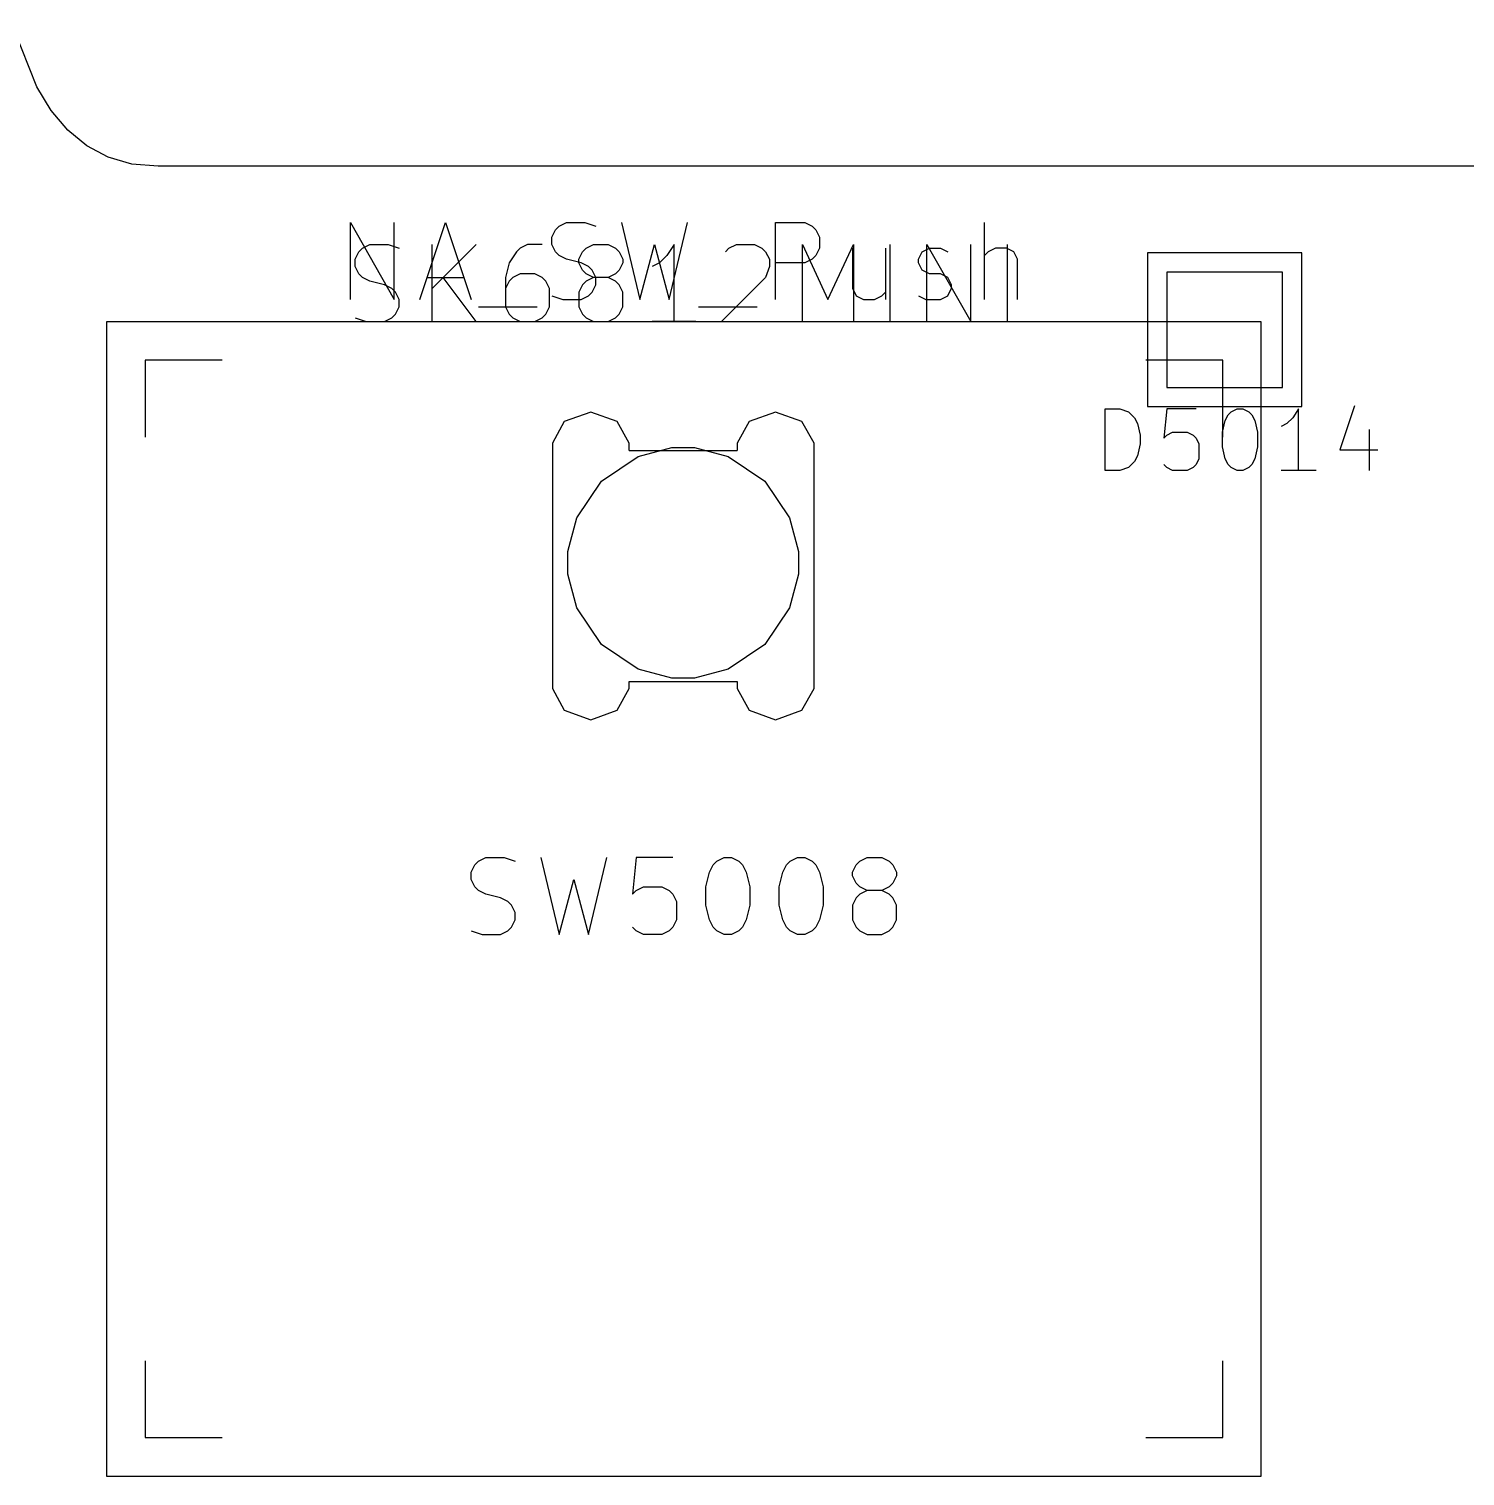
# Model space of a CAD drawing. Extents: x 0 to 141, y 0 to 216.
# Drawn here: x 20.07 to 38.72, y 53.62 to 72.43 of the extents above; entities that cross this region are included whole.
import ezdxf

# ---------------------------------------------------------------- set-up
doc = ezdxf.new("R2010")
doc.units = 0
doc.layers.get('0').update_dxf_attribs({"linetype": 'CONTINUOUS'})

msp = doc.modelspace()

# ---------------------------------------------------------------- linework, layer by layer
at = {"color": 0}
for p, q in [((20.1676, 71.676), (19.8686, 72.4285)), ((20.355, 71.3687), (20.1676, 71.676)), ((20.5714, 71.1122), (20.355, 71.3687)), ((20.8166, 70.9097), (20.5714, 71.1122)), ((21.0936, 70.7623), (20.8166, 70.9097)), ((21.4037, 70.6727), (21.0936, 70.7623)), ((21.7454, 70.6438), (21.4037, 70.6727)), ((41.6789, 70.6438), (21.7454, 70.6438)), ((24.2411, 68.9144), (24.2411, 69.9149)), ((24.2411, 69.9149), (24.8116, 68.9144)), ((24.8116, 68.9144), (24.8116, 69.9149)), ((25.145, 68.9144), (25.4786, 69.9149)), ((25.4786, 69.9149), (25.812, 68.9144)), ((26.8593, 69.7234), (26.9076, 69.8183)), ((26.9076, 69.8183), (26.9544, 69.8666)), ((26.9544, 69.8666), (27.0495, 69.9149)), ((27.0495, 69.9149), (27.2879, 69.9149)), ((27.2879, 69.9149), (27.4312, 69.8666)), ((27.7647, 69.9149), (28.0017, 68.9144)), ((28.3834, 68.9144), (28.6218, 69.9149)), ((29.7642, 68.9144), (29.7642, 69.9149)), ((29.7642, 69.9149), (30.1446, 69.9149)), ((30.1446, 69.9149), (30.2411, 69.8666)), ((30.2411, 69.8666), (30.2879, 69.8183)), ((30.2879, 69.8183), (30.3361, 69.7234)), ((32.479, 68.9144), (32.479, 69.9149)), ((24.3982, 69.5784), (24.4933, 69.6267)), ((24.4933, 69.6267), (24.7317, 69.6267)), ((24.7317, 69.6267), (24.8736, 69.5784)), ((25.3022, 68.6262), (25.3022, 69.6267)), ((25.8741, 69.6267), (25.3022, 69.0548)), ((26.541, 69.6267), (26.4459, 69.5784)), ((26.7312, 69.6267), (26.541, 69.6267)), ((26.8593, 69.6281), (26.8593, 69.7234)), ((26.9076, 69.5332), (26.8593, 69.6281)), ((27.3031, 69.5784), (27.3982, 69.6267)), ((27.3982, 69.6267), (27.5883, 69.6267)), ((27.5883, 69.6267), (27.6834, 69.5784)), ((28.0017, 68.9144), (28.1933, 69.6281)), ((28.1933, 69.6281), (28.3834, 68.9144)), ((28.4455, 69.6267), (28.3504, 69.4835)), ((28.4455, 68.6262), (28.4455, 69.6267)), ((29.1593, 69.5784), (29.2558, 69.6267)), ((29.2558, 69.6267), (29.4928, 69.6267)), ((29.4928, 69.6267), (29.5879, 69.5784)), ((30.1129, 68.6262), (30.1129, 69.6267)), ((30.1129, 69.6267), (30.445, 68.913)), ((30.3361, 69.7234), (30.3361, 69.5812)), ((30.445, 68.913), (30.7785, 69.6267)), ((30.7785, 69.6267), (30.7785, 68.6262)), ((31.2553, 68.6262), (31.2553, 69.6267)), ((31.7307, 68.6262), (31.7307, 69.6267)), ((31.7307, 69.6267), (32.3026, 68.6262)), ((32.3026, 68.6262), (32.3026, 69.6267)), ((32.7794, 68.6262), (32.7794, 69.6267)), ((24.3031, 69.4365), (24.3499, 69.5318)), ((24.3031, 69.3416), (24.3031, 69.4365)), ((24.3499, 69.5318), (24.3982, 69.5784)), ((26.3977, 69.5318), (26.3026, 69.3882)), ((26.4459, 69.5784), (26.3977, 69.5318)), ((26.9544, 69.4863), (26.9076, 69.5332)), ((27.0495, 69.438), (26.9544, 69.4863)), ((27.2411, 69.3896), (27.0495, 69.438)), ((27.208, 69.4365), (27.2548, 69.5318)), ((27.208, 69.3882), (27.208, 69.4365)), ((27.2548, 69.5318), (27.3031, 69.5784)), ((27.6834, 69.5784), (27.7316, 69.5318)), ((27.7316, 69.5318), (27.7785, 69.4365)), ((27.7785, 69.4365), (27.7785, 69.3882)), ((28.3504, 69.4835), (28.2553, 69.3882)), ((29.1124, 69.5318), (29.1593, 69.5784)), ((29.5879, 69.5784), (29.6361, 69.5318)), ((29.6361, 69.5318), (29.6843, 69.4365)), ((29.6843, 69.4365), (29.6843, 69.3416)), ((30.2411, 69.438), (30.1446, 69.3896)), ((30.2879, 69.4863), (30.2411, 69.438)), ((30.3361, 69.5812), (30.2879, 69.4863)), ((30.7647, 69.5812), (30.7647, 69.0577)), ((31.1933, 69.5812), (31.1933, 68.9144)), ((31.6218, 69.438), (31.6687, 69.5332)), ((31.6218, 69.3896), (31.6218, 69.438)), ((31.6687, 69.5332), (31.7638, 69.5812)), ((31.7638, 69.5812), (31.9071, 69.5812)), ((31.9071, 69.5812), (32.0022, 69.5332)), ((32.5258, 69.5332), (32.479, 69.4863)), ((32.6209, 69.5812), (32.5258, 69.5332)), ((32.7642, 69.5812), (32.6209, 69.5812)), ((32.8593, 69.5332), (32.7642, 69.5812)), ((32.9076, 69.438), (32.8593, 69.5332)), ((32.9076, 68.9144), (32.9076, 69.438)), ((34.5984, 69.5194), (34.5984, 67.5199)), ((36.5993, 69.5194), (34.5984, 69.5194)), ((36.5993, 67.5199), (36.5993, 69.5194)), ((24.3499, 69.2464), (24.3031, 69.3416)), ((24.3982, 69.1981), (24.3499, 69.2464)), ((26.3026, 69.3882), (26.2558, 69.1981)), ((26.4459, 69.2464), (26.3508, 69.1981)), ((26.6361, 69.2464), (26.4459, 69.2464)), ((26.7312, 69.1981), (26.6361, 69.2464)), ((27.2548, 69.2933), (27.208, 69.3882)), ((27.3361, 69.3431), (27.2411, 69.3896)), ((27.3031, 69.2464), (27.2548, 69.2933)), ((27.3982, 69.1981), (27.3031, 69.2464)), ((27.383, 69.2947), (27.3361, 69.3431)), ((27.4312, 69.1995), (27.383, 69.2947)), ((27.6834, 69.2464), (27.5883, 69.1981)), ((27.7316, 69.2933), (27.6834, 69.2464)), ((27.7785, 69.3882), (27.7316, 69.2933)), ((28.2553, 69.3882), (28.1602, 69.3416)), ((29.6843, 69.3416), (29.6361, 69.1981)), ((30.1446, 69.3896), (29.7642, 69.3896)), ((31.6687, 69.2947), (31.6218, 69.3896)), ((31.7638, 69.2478), (31.6687, 69.2947)), ((31.9071, 69.2478), (31.7638, 69.2478)), ((32.0022, 69.1995), (31.9071, 69.2478)), ((34.8492, 69.2697), (34.8492, 67.7693)), ((36.3485, 69.2697), (34.8492, 69.2697)), ((36.3485, 67.7693), (36.3485, 69.2697)), ((24.4933, 69.1501), (24.3982, 69.1981)), ((24.6834, 69.1032), (24.4933, 69.1501)), ((24.7785, 69.0548), (24.6834, 69.1032)), ((24.8267, 69.0079), (24.7785, 69.0548)), ((25.2402, 69.1995), (25.7169, 69.1995)), ((25.8741, 68.6262), (25.4455, 69.1981)), ((26.2558, 69.1981), (26.2558, 68.8178)), ((26.3026, 69.1501), (26.2558, 69.0548)), ((26.3508, 69.1981), (26.3026, 69.1501)), ((26.7794, 69.1501), (26.7312, 69.1981)), ((26.8263, 69.0548), (26.7794, 69.1501)), ((26.8263, 68.8178), (26.8263, 69.0548)), ((27.2548, 69.1032), (27.208, 69.0079)), ((27.3031, 69.1501), (27.2548, 69.1032)), ((27.3982, 69.1981), (27.3031, 69.1501)), ((27.383, 69.0093), (27.4312, 69.1046)), ((27.5883, 69.1981), (27.3982, 69.1981)), ((27.4312, 69.1046), (27.4312, 69.1995)), ((27.6834, 69.1501), (27.5883, 69.1981)), ((27.7316, 69.1032), (27.6834, 69.1501)), ((27.7785, 69.0079), (27.7316, 69.1032)), ((29.6361, 69.1981), (29.0642, 68.6262)), ((30.7647, 69.0577), (30.8115, 68.961)), ((32.0504, 69.1046), (32.0022, 69.1995)), ((32.0022, 68.961), (32.0504, 69.0577)), ((32.0504, 69.0577), (32.0504, 69.1046)), ((24.8736, 68.913), (24.8267, 69.0079)), ((24.8736, 68.8178), (24.8736, 68.913)), ((26.8593, 68.961), (27.0027, 68.9144)), ((27.0027, 68.9144), (27.2411, 68.9144)), ((27.208, 69.0079), (27.208, 68.8178)), ((27.2411, 68.9144), (27.3361, 68.961)), ((27.3361, 68.961), (27.383, 69.0093)), ((27.7785, 68.8178), (27.7785, 69.0079)), ((30.8115, 68.961), (30.9066, 68.9144)), ((30.9066, 68.9144), (31.0499, 68.9144)), ((31.0499, 68.9144), (31.1451, 68.961)), ((31.1451, 68.961), (31.1933, 69.0093)), ((31.6218, 68.961), (31.7169, 68.9144)), ((31.7169, 68.9144), (31.9071, 68.9144)), ((31.9071, 68.9144), (32.0022, 68.961)), ((24.3031, 68.6745), (24.445, 68.6262)), ((24.6834, 68.6262), (24.7785, 68.6745)), ((24.7785, 68.6745), (24.8267, 68.7215)), ((24.8267, 68.7215), (24.8736, 68.8178)), ((25.9071, 68.8192), (26.6692, 68.8192)), ((26.2558, 68.8178), (26.3026, 68.7215)), ((26.3026, 68.7215), (26.3508, 68.6745)), ((26.3508, 68.6745), (26.4459, 68.6262)), ((26.6361, 68.6262), (26.7312, 68.6745)), ((26.7312, 68.6745), (26.7794, 68.7215)), ((26.7794, 68.7215), (26.8263, 68.8178)), ((27.208, 68.8178), (27.2548, 68.7215)), ((27.2548, 68.7215), (27.3031, 68.6745)), ((27.3031, 68.6745), (27.3982, 68.6262)), ((27.5883, 68.6262), (27.6834, 68.6745)), ((27.6834, 68.6745), (27.7316, 68.7215)), ((27.7316, 68.7215), (27.7785, 68.8178)), ((28.7638, 68.8192), (29.5258, 68.8192)), ((21.0743, 68.6223), (21.0743, 53.6222)), ((36.0744, 68.6223), (21.0743, 68.6223)), ((24.445, 68.6262), (24.6834, 68.6262)), ((26.4459, 68.6262), (26.6361, 68.6262)), ((27.3982, 68.6262), (27.5883, 68.6262)), ((28.7307, 68.6262), (28.1602, 68.6262)), ((29.0642, 68.6262), (29.6843, 68.6262)), ((36.0744, 53.6222), (36.0744, 68.6223)), ((21.5732, 68.1221), (21.5732, 67.1216)), ((22.5737, 68.1221), (21.5732, 68.1221)), ((35.5741, 68.1221), (34.5736, 68.1221)), ((35.5741, 67.1216), (35.5741, 68.1221)), ((34.8492, 67.7693), (36.3485, 67.7693)), ((34.5984, 67.5199), (36.5993, 67.5199)), ((37.2844, 67.5294), (37.0939, 66.9576)), ((27.3637, 67.4494), (27.0206, 67.3255)), ((27.7068, 67.3255), (27.3637, 67.4494)), ((29.7642, 67.4494), (29.4197, 67.3255)), ((30.1074, 67.3255), (29.7642, 67.4494)), ((34.0458, 66.6916), (34.0458, 67.491)), ((34.0458, 67.491), (34.236, 67.491)), ((34.236, 67.491), (34.3504, 67.4536)), ((34.3504, 67.4536), (34.4261, 67.3763)), ((34.4261, 67.3763), (34.4647, 67.3005)), ((34.8464, 67.491), (34.8079, 67.1103)), ((35.2268, 67.491), (34.8464, 67.491)), ((35.5699, 67.1862), (35.6073, 67.3393)), ((35.6073, 67.3393), (35.6457, 67.4151)), ((35.6457, 67.4151), (35.6842, 67.4536)), ((35.6842, 67.4536), (35.76, 67.491)), ((35.76, 67.491), (35.8359, 67.491)), ((35.8359, 67.491), (35.9131, 67.4536)), ((35.9131, 67.4536), (35.9502, 67.4151)), ((35.9502, 67.4151), (35.989, 67.3393)), ((35.989, 67.3393), (36.026, 67.1862)), ((36.4836, 67.3763), (36.4077, 67.3005)), ((36.5594, 67.491), (36.4836, 67.3763)), ((36.5594, 66.6916), (36.5594, 67.491)), ((27.0206, 67.3255), (26.8648, 67.0444)), ((27.8639, 67.0444), (27.7068, 67.3255)), ((29.4197, 67.3255), (29.264, 67.0444)), ((30.2645, 67.0444), (30.1074, 67.3255)), ((34.4647, 67.3005), (34.5033, 67.1491)), ((34.5033, 67.1491), (34.5033, 67.0348)), ((34.8079, 67.1103), (34.8464, 67.1491)), ((34.8464, 67.1491), (34.9222, 67.1862)), ((34.9222, 67.1862), (35.1124, 67.1862)), ((35.1124, 67.1862), (35.1882, 67.1491)), ((35.1882, 67.1491), (35.2268, 67.1103)), ((35.5699, 66.996), (35.5699, 67.1862)), ((36.026, 67.1862), (36.026, 66.996)), ((36.4077, 67.3005), (36.3319, 67.262)), ((37.4745, 67.225), (37.4745, 66.6916)), ((26.8648, 67.0444), (26.8648, 66.9491)), ((27.8639, 66.9491), (27.8639, 67.0444)), ((27.9797, 66.8722), (28.4179, 66.9893)), ((28.4179, 66.9893), (28.564, 66.9893)), ((28.564, 66.9893), (28.71, 66.9893)), ((28.71, 66.9893), (29.1483, 66.8722)), ((29.264, 67.0444), (29.264, 66.9491)), ((30.2645, 66.9491), (30.2645, 67.0444)), ((34.5033, 67.0348), (34.4647, 66.8817)), ((35.2268, 67.1103), (35.2654, 67.0348)), ((35.2654, 67.0348), (35.2654, 66.8433)), ((35.6073, 66.8433), (35.5699, 66.996)), ((36.026, 66.996), (35.989, 66.8433)), ((37.0939, 66.9576), (37.5888, 66.9576)), ((26.8648, 66.9491), (26.8648, 63.9491)), ((27.5029, 66.5508), (27.9797, 66.8722)), ((27.8639, 66.9491), (29.264, 66.9491)), ((29.1483, 66.8722), (29.6251, 66.5508)), ((30.2645, 63.9491), (30.2645, 66.9491)), ((34.4261, 66.8059), (34.3504, 66.7286)), ((34.4647, 66.8817), (34.4261, 66.8059)), ((34.8464, 66.7286), (34.8079, 66.7674)), ((35.2268, 66.7674), (35.1882, 66.7286)), ((35.2654, 66.8433), (35.2268, 66.7674)), ((35.6457, 66.7674), (35.6073, 66.8433)), ((35.6842, 66.7286), (35.6457, 66.7674)), ((35.9502, 66.7674), (35.9131, 66.7286)), ((35.989, 66.8433), (35.9502, 66.7674)), ((34.236, 66.6916), (34.0458, 66.6916)), ((34.3504, 66.7286), (34.236, 66.6916)), ((34.9222, 66.6916), (34.8464, 66.7286)), ((35.1124, 66.6916), (34.9222, 66.6916)), ((35.1882, 66.7286), (35.1124, 66.6916)), ((35.76, 66.6916), (35.6842, 66.7286)), ((35.8359, 66.6916), (35.76, 66.6916)), ((35.9131, 66.7286), (35.8359, 66.6916)), ((36.788, 66.6916), (36.3319, 66.6916)), ((27.1818, 66.0742), (27.5029, 66.5508)), ((29.6251, 66.5508), (29.9461, 66.0742)), ((27.0647, 65.6361), (27.1818, 66.0742)), ((29.9461, 66.0742), (30.0647, 65.6361)), ((27.0647, 65.49), (27.0647, 65.6361)), ((30.0647, 65.6361), (30.0647, 65.49)), ((27.0647, 65.344), (27.0647, 65.49)), ((30.0647, 65.49), (30.0647, 65.344)), ((27.1818, 64.9055), (27.0647, 65.344)), ((30.0647, 65.344), (29.9461, 64.9055)), ((27.5029, 64.4289), (27.1818, 64.9055)), ((29.9461, 64.9055), (29.6251, 64.4289)), ((27.9797, 64.1078), (27.5029, 64.4289)), ((29.6251, 64.4289), (29.1483, 64.1078)), ((26.8648, 63.9491), (26.8648, 63.8556)), ((27.8639, 63.9491), (29.264, 63.9491)), ((27.8639, 63.8556), (27.8639, 63.9491)), ((28.4179, 63.9893), (27.9797, 64.1078)), ((28.564, 63.9893), (28.4179, 63.9893)), ((28.71, 63.9893), (28.564, 63.9893)), ((29.1483, 64.1078), (28.71, 63.9893)), ((29.264, 63.9491), (29.264, 63.8556)), ((30.2645, 63.8556), (30.2645, 63.9491)), ((26.8648, 63.8556), (27.0206, 63.5744)), ((27.7068, 63.5744), (27.8639, 63.8556)), ((29.264, 63.8556), (29.4197, 63.5744)), ((30.1074, 63.5744), (30.2645, 63.8556)), ((27.0206, 63.5744), (27.3637, 63.4488)), ((27.3637, 63.4488), (27.7068, 63.5744)), ((29.4197, 63.5744), (29.7642, 63.4488)), ((29.7642, 63.4488), (30.1074, 63.5744)), ((25.812, 61.4687), (25.8589, 61.564)), ((25.8589, 61.564), (25.9071, 61.6119)), ((25.9071, 61.6119), (26.0022, 61.6589)), ((26.0022, 61.6589), (26.2406, 61.6589)), ((26.2406, 61.6589), (26.3839, 61.6119)), ((26.716, 61.6589), (26.9544, 60.6598)), ((27.3361, 60.6598), (27.5732, 61.6589)), ((27.9549, 61.6589), (27.9067, 61.1837)), ((28.4303, 61.6589), (27.9549, 61.6589)), ((28.9071, 61.4687), (28.9553, 61.564)), ((28.9553, 61.564), (29.0022, 61.6119)), ((29.0022, 61.6119), (29.0973, 61.6589)), ((29.0973, 61.6589), (29.1924, 61.6589)), ((29.1924, 61.6589), (29.2874, 61.6119)), ((29.2874, 61.6119), (29.3357, 61.564)), ((29.3357, 61.564), (29.3839, 61.4687)), ((29.8593, 61.4687), (29.9075, 61.564)), ((29.9075, 61.564), (29.9544, 61.6119)), ((29.9544, 61.6119), (30.0495, 61.6589)), ((30.0495, 61.6589), (30.1446, 61.6589)), ((30.1446, 61.6589), (30.2411, 61.6119)), ((30.2411, 61.6119), (30.2879, 61.564)), ((30.2879, 61.564), (30.3361, 61.4687)), ((30.7647, 61.4687), (30.8115, 61.564)), ((30.8115, 61.564), (30.8598, 61.6119)), ((30.8598, 61.6119), (30.9549, 61.6589)), ((30.9549, 61.6589), (31.1451, 61.6589)), ((31.1451, 61.6589), (31.2401, 61.6119)), ((31.2401, 61.6119), (31.2884, 61.564)), ((31.2884, 61.564), (31.3352, 61.4687)), ((25.812, 61.3738), (25.812, 61.4687)), ((25.8589, 61.2786), (25.812, 61.3738)), ((26.9544, 60.6598), (27.1446, 61.3738)), ((27.1446, 61.3738), (27.3361, 60.6598)), ((28.8589, 61.2786), (28.9071, 61.4687)), ((29.3839, 61.4687), (29.4308, 61.2786)), ((29.8125, 61.2786), (29.8593, 61.4687)), ((30.3361, 61.4687), (30.383, 61.2786)), ((30.7647, 61.4204), (30.7647, 61.4687)), ((30.8115, 61.3255), (30.7647, 61.4204)), ((30.8598, 61.2786), (30.8115, 61.3255)), ((31.2884, 61.3255), (31.2401, 61.2786)), ((31.3352, 61.4204), (31.2884, 61.3255)), ((31.3352, 61.4687), (31.3352, 61.4204)), ((25.9071, 61.2302), (25.8589, 61.2786)), ((26.0022, 61.1837), (25.9071, 61.2302)), ((26.1924, 61.1353), (26.0022, 61.1837)), ((26.2874, 61.0884), (26.1924, 61.1353)), ((27.9067, 61.1837), (27.9549, 61.2302)), ((27.9549, 61.2302), (28.05, 61.2786)), ((28.05, 61.2786), (28.2884, 61.2786)), ((28.2884, 61.2786), (28.3834, 61.2302)), ((28.3834, 61.2302), (28.4303, 61.1837)), ((28.4303, 61.1837), (28.4786, 61.0884)), ((28.8589, 61.0401), (28.8589, 61.2786)), ((29.4308, 61.2786), (29.4308, 61.0401)), ((29.8125, 61.0401), (29.8125, 61.2786)), ((30.383, 61.2786), (30.383, 61.0401)), ((30.8115, 61.1353), (30.7647, 61.0401)), ((30.8598, 61.1837), (30.8115, 61.1353)), ((30.9549, 61.2302), (30.8598, 61.2786)), ((30.9549, 61.2302), (30.8598, 61.1837)), ((31.1451, 61.2302), (30.9549, 61.2302)), ((31.2401, 61.2786), (31.1451, 61.2302)), ((31.2401, 61.1837), (31.1451, 61.2302)), ((31.2884, 61.1353), (31.2401, 61.1837)), ((31.3352, 61.0401), (31.2884, 61.1353)), ((26.3357, 61.0401), (26.2874, 61.0884)), ((26.3839, 60.9452), (26.3357, 61.0401)), ((26.3839, 60.8499), (26.3839, 60.9452)), ((28.4786, 61.0884), (28.4786, 60.8499)), ((28.9071, 60.8499), (28.8589, 61.0401)), ((29.4308, 61.0401), (29.3839, 60.8499)), ((29.8593, 60.8499), (29.8125, 61.0401)), ((30.383, 61.0401), (30.3361, 60.8499)), ((30.7647, 61.0401), (30.7647, 60.8499)), ((31.3352, 60.8499), (31.3352, 61.0401)), ((26.2874, 60.7067), (26.3357, 60.755)), ((26.3357, 60.755), (26.3839, 60.8499)), ((27.9549, 60.7067), (27.9067, 60.755)), ((28.4303, 60.755), (28.3834, 60.7067)), ((28.4786, 60.8499), (28.4303, 60.755)), ((28.9553, 60.755), (28.9071, 60.8499)), ((29.0022, 60.7067), (28.9553, 60.755)), ((29.3357, 60.755), (29.2874, 60.7067)), ((29.3839, 60.8499), (29.3357, 60.755)), ((29.9075, 60.755), (29.8593, 60.8499)), ((29.9544, 60.7067), (29.9075, 60.755)), ((30.2879, 60.755), (30.2411, 60.7067)), ((30.3361, 60.8499), (30.2879, 60.755)), ((30.7647, 60.8499), (30.8115, 60.755)), ((30.8115, 60.755), (30.8598, 60.7067)), ((31.2401, 60.7067), (31.2884, 60.755)), ((31.2884, 60.755), (31.3352, 60.8499)), ((25.812, 60.7067), (25.9553, 60.6598)), ((25.9553, 60.6598), (26.1924, 60.6598)), ((26.1924, 60.6598), (26.2874, 60.7067)), ((28.05, 60.6598), (27.9549, 60.7067)), ((28.2884, 60.6598), (28.05, 60.6598)), ((28.3834, 60.7067), (28.2884, 60.6598)), ((29.0973, 60.6598), (29.0022, 60.7067)), ((29.1924, 60.6598), (29.0973, 60.6598)), ((29.2874, 60.7067), (29.1924, 60.6598)), ((30.0495, 60.6598), (29.9544, 60.7067)), ((30.1446, 60.6598), (30.0495, 60.6598)), ((30.2411, 60.7067), (30.1446, 60.6598)), ((30.8598, 60.7067), (30.9549, 60.6598)), ((30.9549, 60.6598), (31.1451, 60.6598)), ((31.1451, 60.6598), (31.2401, 60.7067)), ((21.5732, 55.1215), (21.5732, 54.1225)), ((35.5741, 54.1225), (35.5741, 55.1215)), ((21.5732, 54.1225), (22.5737, 54.1225)), ((34.5736, 54.1225), (35.5741, 54.1225)), ((21.0743, 53.6222), (36.0744, 53.6222))]:
    msp.add_line(p, q, dxfattribs=at)

doc.saveas('drawing.dxf')
